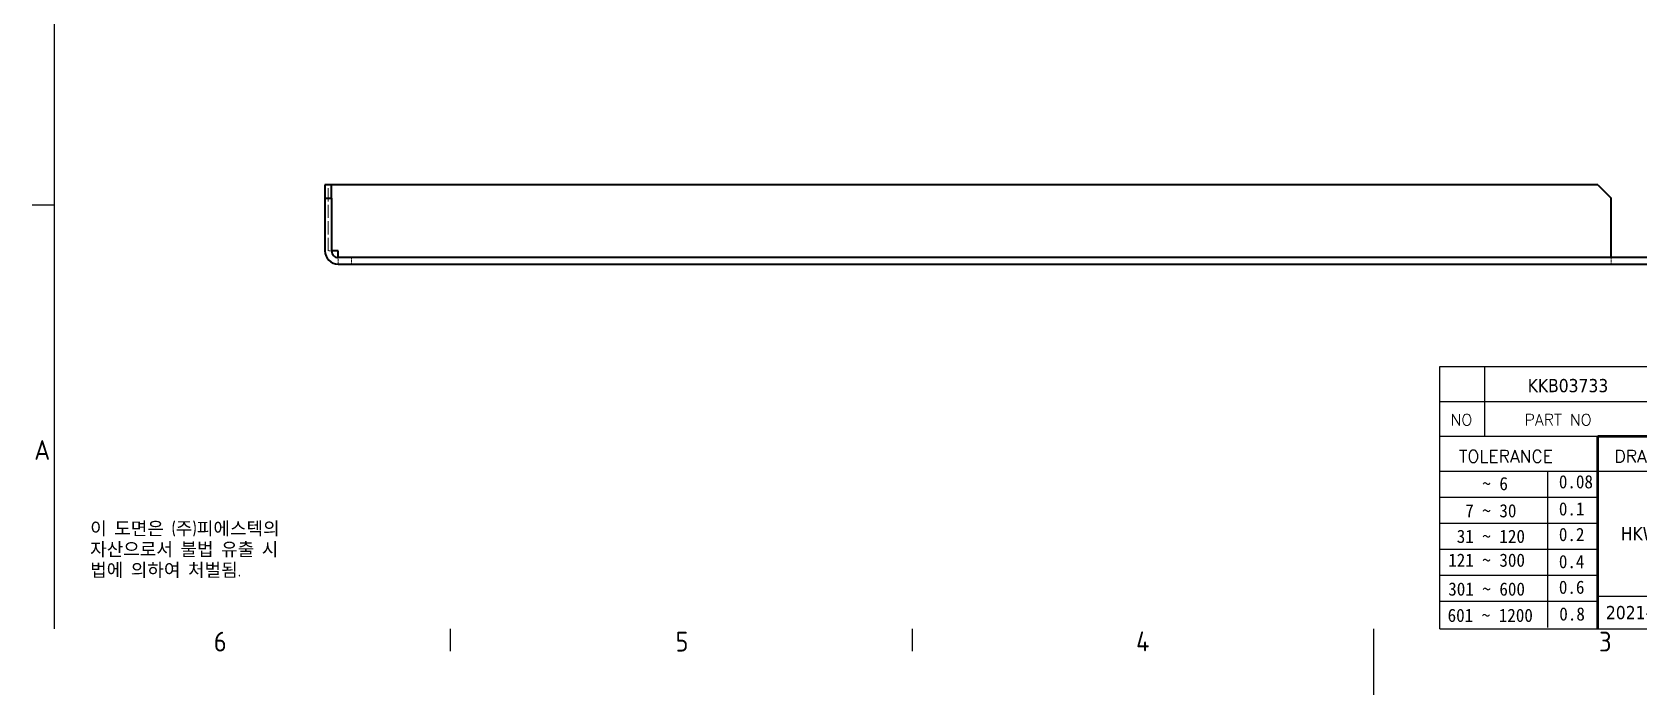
# Model space of a CAD drawing. Header units: millimetres. Extents: x 0 to 420, y 0 to 297.
# Drawn here: x 6.6 to 250.2, y 0 to 100.5 of the extents above; entities that cross this region are included whole.
import ezdxf
from ezdxf.enums import TextEntityAlignment as Align

# ---------------------------------------------------------------- set-up
doc = ezdxf.new("R2010")
doc.units = ezdxf.units.MM
doc.linetypes.add('DASHED', pattern=[0.2067, 0.1654, -0.0413])
doc.layers.get('0').update_dxf_attribs({"color": 3, "lineweight": 25})
for name, color, linetype, lineweight in [('가려진 것(ISO)', 2, 'DASHED', 18), ('가시적인 것(ISO)', 3, 'Continuous', 40), ('경계(ISO)', 7, 'Continuous', 25), ('기호(ISO)', 5, 'Continuous', 25), ('제목(ISO)', 5, 'Continuous', 50), ('해치(ISO)', 7, 'Continuous', 18)]:
    doc.layers.add(name, color=color, linetype=linetype, lineweight=lineweight)
doc.styles.add('HAN_291', font='')
doc.styles.add('HAN_370', font='', dxfattribs={"width": 2})
doc.styles.add('RC_284', font='ROMANC.shx')
doc.styles.add('RC_287', font='ROMANC.shx')
doc.styles.add('RC_292', font='ROMANC.shx')
doc.styles.add('ROMANT_294', font='romant.shx')
doc.styles.add('문자 텍스트_PSTEK_POSCO', font='isocp.shx')
doc.styles.add('텍스트 스타일198', font='tahoma.ttf')
doc.styles.add('텍스트 스타일333', font='ROMANC.shx', dxfattribs={"width": 0.800000011920929})
doc.styles.get('HAN_291').set_extended_font_data('GulimChe')
doc.styles.get('HAN_370').set_extended_font_data('GulimChe')

# ---------------------------------------------------------------- blocks, each defined once
blk = doc.blocks.new('경계 Default Border')
at = {"layer": '경계(ISO)'}
for p, q in [((10, 74.25000190734863), (6.599999666213989, 74.25000190734863)), ((70, 10), (70, 6.599999666213989)), ((140, 10), (140, 6.599999666213989))]:
    blk.add_line(p, q, dxfattribs=at)
at = {"layer": '경계(ISO)', "flags": 128}
for points in [[(10, 10), (10, 287.0000076293945)], [(210, 0), (210, 10)]]:
    blk.add_lwpolyline(points, dxfattribs=at)
at = {"layer": '경계(ISO)', "color": 2, "char_height": 3.00000011920929, "attachment_point": 7, "style": '문자 텍스트_PSTEK_POSCO'}
for s, insert in [('A', (6.914400698149937, 35.61784856929444)), ('6', (34.14453946055966, 6.57139439638704)), ('5', (104.1445394605597, 6.57139439638704)), ('4', (173.9734701308116, 6.59999988079071)), ('3', (244.1685395229535, 6.57139439638704))]:
    blk.add_mtext(s, dxfattribs=dict(at, insert=insert))
blk = doc.blocks.new('제목 블록 PSTEK')
for color, points in [(252, [(317.2195697678507, 17.0593801673321), (322.0326348870767, 21.62682475217465), (322.2781991042243, 21.94392121864296), (317.0471853425802, 16.97985676345368), (318.7512090904202, 16.1899260703855), (316.0018030350395, 12.71868385740789), (316.3356552234328, 13.00206718743325), (318.9235935156908, 16.2694494742633)]), (5, [(321.6183518841322, 17.4193704504104), (319.5281351041078, 18.24969419629727), (322.4505835294948, 22.02344462252142), (317.2195697678507, 17.0593801673321), (318.9235935156908, 16.2694494742633), (316.1741874603099, 12.79820726128571)]), (1, [(324.4839107253602, 19.60711530335299), (325.2419748254881, 19.60711530335299), (325.2419748254881, 20.25857663940324), (321.2266040451076, 20.25857663940324), (321.2266040451076, 19.60711530335299), (321.9846681452406, 19.60711530335299), (321.9846681452406, 15.3430047401139), (324.4839107253602, 15.3430047401139)]), (252, [(321.9846681452406, 19.60711530335299), (321.4042753185749, 19.60711530335299), (321.4042753185749, 19.45905590879572), (321.9846681452406, 19.45905590879572)]), (252, [(324.6615819988275, 19.45905590879572), (325.4196460989604, 19.45905590879572), (325.4196460989604, 20.11051724484596), (325.2419748254881, 20.11051724484596), (325.2419748254881, 19.60711530335299), (324.4839107253602, 19.60711530335299), (324.4839107253602, 15.3430047401139), (322.1623394187076, 15.3430047401139), (322.1623394187076, 15.19494534555726), (324.6615819988275, 15.19494534555726)]), (1, [(329.2277337269622, 20.25857663940324), (325.65654113025, 20.25857663940324), (325.65654113025, 15.3430047401139), (329.3580259941756, 15.3430047401139), (329.3580259941756, 15.9944660761648), (328.1137701654877, 15.9944660761648), (328.1137701654877, 17.56360607323003), (329.2277337269622, 17.56360607323003), (329.2277337269622, 18.25543873810179), (328.1137701654877, 18.25543873810179), (328.1137701654877, 19.60711530335299), (329.2277337269622, 19.60711530335299)]), (252, [(328.2914414389548, 19.45905590879572), (329.4054050004294, 19.45905590879572), (329.4054050004294, 20.11051724484596), (329.2277337269622, 20.11051724484596), (329.2277337269622, 19.60711530335299), (328.1137701654877, 19.60711530335299), (328.1137701654877, 18.25543873810179), (328.2914414389548, 18.25543873810179)]), (1, [(332.3312149849806, 20.25857663940324), (329.8592894925411, 20.25857663940324), (329.8592894925411, 15.3430047401139), (332.3312149849806, 15.3430047401139), (332.3312149849806, 17.4318630164523), (333.0701931098801, 15.3430047401139), (335.4855464857051, 15.3430047401139), (334.2514536401189, 19.30614745124769), (335.4379594596742, 20.25857663940324), (334.3071782107978, 20.25857663940324), (332.3312149849806, 18.99741471888304)]), (252, [(332.5088862584528, 20.1105172448466), (332.3312149849806, 20.1105172448466), (332.3312149849806, 18.99741471888368), (332.5088862584528, 19.11081371413894)]), (252, [(335.6156307331414, 20.11051724484596), (335.2535118015555, 20.11051724484596), (334.2514536401189, 19.30614745124769), (335.4855464857051, 15.3430047401139), (333.1954852176545, 15.3430047401139), (333.2478643833523, 15.19494534555726), (335.6632177591723, 15.19494534555726), (334.4291249135862, 19.15808805669106)]), (252, [(328.2914414389548, 17.41554667867274), (329.4054050004294, 17.41554667867274), (329.4054050004294, 18.10737934354514), (329.2277337269622, 18.10737934354514), (329.2277337269622, 17.56360607323003), (328.1137701654877, 17.56360607323003), (328.1137701654877, 15.9944660761648), (328.2914414389548, 15.9944660761648)]), (252, [(332.5088862584528, 16.92964231796647), (332.3312149849806, 17.43186301645164), (332.3312149849806, 15.3430047401139), (330.0369607660135, 15.3430047401139), (330.0369607660135, 15.19494534555726), (332.5088862584528, 15.19494534555726)]), (252, [(329.5356972676428, 15.8464066816075), (329.3580259941756, 15.8464066816075), (329.3580259941756, 15.3430047401139), (325.8342124037171, 15.3430047401139), (325.8342124037171, 15.19494534555726), (329.5356972676428, 15.19494534555726)])]:
    blk.add_hatch(color=color).paths.add_polyline_path(points)
h = blk.add_hatch(color=1)
edge = h.paths.add_edge_path(flags=0)
edge.add_line((314.2242174273352, 19.60711530335299), (314.2242174273352, 17.00126995915134))
edge.add_line((314.2242174273352, 17.00126995915134), (314.3485873187598, 17.00126995915134))
edge.add_arc((314.3485873187598, 17.6527312952023), 0.6514613360509371, 270, 360)
edge.add_line((315.0000486548106, 17.6527312952023), (315.0000486548106, 18.95565396730211))
edge.add_arc((314.3485873187598, 18.95565396730212), 0.6514613360508712, 0, 90)
edge.add_line((314.3485873187598, 19.60711530335299), (314.2242174273352, 19.60711530335299))
edge = h.paths.add_edge_path()
edge.add_arc((314.9847713324306, 18.28938669179658), 1.969189947606664, 269.9999999999959, 450)
edge.add_line((314.9847713324306, 20.25857663940318), (311.7664314776902, 20.25857663940324))
edge.add_line((311.7664314776902, 20.25857663940324), (311.7664314776902, 15.3430047401139))
edge.add_line((311.7664314776902, 15.3430047401139), (314.2242174273352, 15.3430047401139))
edge.add_line((314.2242174273352, 15.3430047401139), (314.2242174273352, 16.32019674418991))
edge.add_line((314.2242174273352, 16.32019674418991), (314.9847713324307, 16.32019674418991))
h = blk.add_hatch(color=252)
edge = h.paths.add_edge_path()
edge.add_arc((314.9847713324309, 18.28938669179657), 1.969189947606666, 270, 406.8278729790604)
edge.add_arc((315.1624426058984, 18.1413272972396), 1.969189947606962, -90, 53.560984836317004, ccw=False)
edge.add_line((315.1624426058984, 16.17213734963263), (314.4018887008024, 16.17213734963263))
edge.add_line((314.4018887008024, 16.17213734963263), (314.4018887008024, 15.19494534555726))
edge.add_line((314.4018887008024, 15.19494534555726), (311.9441027511573, 15.19494534555726))
edge.add_line((311.9441027511573, 15.19494534555726), (311.9441027511573, 15.3430047401139))
edge.add_line((311.9441027511573, 15.3430047401139), (314.2242174273352, 15.3430047401139))
edge.add_line((314.2242174273352, 15.3430047401139), (314.2242174273352, 16.32019674418991))
edge.add_line((314.2242174273352, 16.32019674418991), (314.9847713324309, 16.32019674418991))
h = blk.add_hatch(color=252)
edge = h.paths.add_edge_path()
edge.add_line((314.4018887008024, 19.45905590879572), (314.5262585922315, 19.45905590879572))
edge.add_arc((314.5262585922314, 18.80759457274939), 0.6514613360463194, 60.4189348879147, 90.00000000000318, ccw=False)
edge.add_arc((314.3485873187602, 18.95565396730057), 0.6514613360524251, 39.96992292766206, 90.00000000009999)
edge.add_line((314.3485873187591, 19.60711530335307), (314.2242174273352, 19.60711530335298))
edge.add_line((314.2242174273352, 19.60711530335299), (314.2242174273352, 17.00126995915134))
edge.add_line((314.2242174273352, 17.00126995915134), (314.3485873187591, 17.00126995915134))
edge.add_arc((314.3485873187568, 17.652731295233), 0.6514613360816299, 270.0000000002, 274.6930825552478)
edge.add_line((314.4018887008024, 17.0034541317032), (314.4018887008024, 19.45905590879572))
at = {"layer": '해치(ISO)'}
h = blk.add_hatch(color=140, dxfattribs=at)
edge = h.paths.add_edge_path()
edge.add_ellipse((330.3660919371412, 20.15576403068321), major_axis=(9.100907360794343, 0), ratio=0.4069904968023172, start_angle=301.3098473703837, end_angle=507.7436900681698)
edge.add_ellipse((331.5340919371412, 20.4634168429492), major_axis=(-9.82350664112931, 0), ratio=0.3942600559756514, start_angle=111.51207141178469, end_angle=334.47025347086895, ccw=False)
edge.add_line((335.1363447531188, 16.8601935978785), (335.0955236905705, 16.99119398620872))
at = {"color": 180}
for p, q in [((182.475792979055, 11.79100474011392), (182.4757929790549, 51.56524660363496)), ((182.4757929790549, 51.56524660363496), (372.4757929537551, 51.56524660363496)), ((189.2651435055721, 51.56524660363496), (189.2651435055722, 41.00524660363494)), ((215.2152739891528, 41.00524660363494), (215.2152739891528, 51.56524660363496)), ((280.8758854511282, 51.56524660363496), (280.8758854511282, 41.00524660363494)), ((310.0881549537552, 51.56524660363496), (310.0881549537553, 41.00524660363494)), ((316.9044520275131, 51.56524660363496), (316.9044520275127, 41.00524660363494)), ((338.4566026226726, 51.56524660363496), (338.4566026226727, 41.00524660363494)), ((372.4757929537551, 51.56524660363496), (372.4757929537551, 11.79100474011389)), ((182.475792979055, 46.2852466036349), (372.4757929537551, 46.28524660363492)), ((182.475792979055, 41.00524660363493), (206.451475290024, 41.00524660363493)), ((222.9401812389276, 11.79100474011392), (222.9401812389276, 41.00524660363494)), ((239.4288871878316, 11.79100474011392), (239.4288871878316, 41.00524660363494)), ((255.9175931367356, 11.79100474011392), (255.9175931367356, 41.00524660363494)), ((268.6918866058747, 41.00524660363494), (268.6918866058747, 30.44524660363498)), ((280.8758854511282, 41.00524660363494), (280.8758854511282, 25.16524660363502)), ((310.088154953755, 41.00524660363494), (310.088154953755, 11.79100474011392)), ((182.475792979055, 35.72524660363497), (206.451475290024, 35.72524660363497)), ((198.8621818849491, 12.02524660363491), (198.8621818849491, 35.72524660363497)), ((206.451475290024, 35.72524660363497), (372.4757929537551, 35.72524660363497)), ((182.475792979055, 31.77524660363492), (206.451475290024, 31.77524660363492)), ((255.917593136736, 30.44524660363498), (372.4757929537552, 30.44524660363501)), ((182.475792979055, 27.82524660363487), (206.451475290024, 27.82524660363487)), ((255.9175931367359, 25.16524660363502), (372.4757929537552, 25.165246603635)), ((268.6918866058744, 25.16524660363502), (268.6918866058744, 11.79100474011392)), ((182.475792979055, 23.87524660363505), (206.451475290024, 23.87524660363505)), ((182.475792979055, 19.92524660363478), (206.451475290024, 19.92524660363478)), ((255.9175931367359, 19.88524660363481), (310.0881549537553, 19.88524660363481)), ((182.475792979055, 15.97524660363496), (206.451475290024, 15.97524660363496)), ((206.451475290024, 16.74100474011396), (255.9175931367359, 16.74100474011396)), ((182.475792979055, 11.79100474011392), (372.4757929537551, 11.79100474011389))]:
    blk.add_line(p, q, dxfattribs=at)
at = {"color": 7, "lineweight": 50}
for p, q in [((206.4514752900237, 11.79100474011392), (206.4514752900237, 41.00524660363494)), ((206.451475290024, 41.00524660363494), (372.4757929537551, 41.00524660363496))]:
    blk.add_line(p, q, dxfattribs=at)
at = {"color": 7}
for p, q in [((322.2781991042243, 21.94392121864296), (317.0471853425802, 16.97985676345368)), ((322.4505835294948, 22.02344462252142), (317.2195697678507, 17.0593801673321)), ((319.5281351041078, 18.24969419629727), (322.4505835294948, 22.02344462252142)), ((322.0326348870767, 21.62682475217465), (322.2781991042243, 21.94392121864296)), ((311.7664314776902, 20.25900474011391), (311.7664314776902, 15.34300474011391)), ((314.9847713324309, 20.25857663940324), (311.7664314776902, 20.25857663940324)), ((314.9847713324309, 20.25857663940324), (311.7664314776902, 20.25857663940324)), ((311.7664314776902, 20.25857663940324), (311.7664314776902, 15.3430047401139)), ((314.2242174273352, 17.00126995915134), (314.2242174273352, 19.60711530335299)), ((314.2242174273352, 19.60711530335299), (314.3485873187591, 19.60711530335299)), ((314.3485873187591, 19.60711530335299), (314.2242174273352, 19.60711530335299)), ((314.2242174273352, 19.60711530335299), (314.2242174273352, 17.00126995915134)), ((314.2242174273352, 17.00126995915134), (314.2242174273352, 19.60711530335299)), ((314.2242174273352, 19.60711530335299), (314.3485873187591, 19.60711530335299)), ((317.2195697678507, 17.0593801673321), (322.0326348870767, 21.62682475217465)), ((325.2419748254881, 20.25857663940324), (321.2266040451076, 20.25857663940324)), ((321.2266040451076, 20.25857663940324), (321.2266040451076, 19.60711530335299)), ((325.2419748254881, 20.25857663940324), (321.2266040451076, 20.25857663940324)), ((321.2266040451076, 20.25857663940324), (321.2266040451076, 19.60711530335299)), ((321.2266040451076, 19.60711530335299), (321.9846681452406, 19.60711530335299)), ((321.2266040451076, 19.60711530335299), (321.9846681452406, 19.60711530335299)), ((321.4042753185749, 19.60711530335299), (321.4042753185749, 19.45905590879572)), ((321.9846681452406, 19.60711530335299), (321.4042753185749, 19.60711530335299)), ((321.9846681452406, 19.60711530335299), (321.9846681452406, 15.3430047401139)), ((321.9846681452406, 19.45905590879572), (321.9846681452406, 19.60711530335299)), ((321.9846681452406, 19.60711530335299), (321.9846681452406, 15.3430047401139)), ((324.4839107253602, 19.60711530335299), (325.2419748254881, 19.60711530335299)), ((324.4839107253602, 15.3430047401139), (324.4839107253602, 19.60711530335299)), ((325.2419748254881, 19.60711530335299), (324.4839107253602, 19.60711530335299)), ((324.4839107253602, 19.60711530335299), (324.4839107253602, 15.3430047401139)), ((324.4839107253602, 19.60711530335299), (325.2419748254881, 19.60711530335299)), ((324.4839107253602, 15.3430047401139), (324.4839107253602, 19.60711530335299)), ((325.2419748254881, 19.60711530335299), (325.2419748254881, 20.25857663940324)), ((325.2419748254881, 19.60711530335299), (325.2419748254881, 20.25857663940324)), ((325.4196460989604, 20.11051724484596), (325.2419748254881, 20.11051724484596)), ((325.2419748254881, 20.11051724484596), (325.2419748254881, 19.60711530335299)), ((325.4196460989604, 19.45905590879572), (325.4196460989604, 20.11051724484596)), ((329.2277337269622, 20.25857663940324), (325.65654113025, 20.25857663940324)), ((325.65654113025, 20.25857663940324), (325.65654113025, 15.3430047401139)), ((325.65654113025, 20.25857663940324), (325.65654113025, 15.3430047401139)), ((329.2277337269622, 20.25857663940324), (325.65654113025, 20.25857663940324)), ((328.1137701654877, 18.25543873810179), (328.1137701654877, 19.60711530335299)), ((328.1137701654877, 19.60711530335299), (329.2277337269622, 19.60711530335299)), ((329.2277337269622, 19.60711530335299), (328.1137701654877, 19.60711530335299)), ((328.1137701654877, 19.60711530335299), (328.1137701654877, 18.25543873810179)), ((328.1137701654877, 18.25543873810179), (328.1137701654877, 19.60711530335299)), ((328.1137701654877, 19.60711530335299), (329.2277337269622, 19.60711530335299)), ((329.2277337269622, 19.60711530335299), (329.2277337269622, 20.25857663940324)), ((329.2277337269622, 19.60711530335299), (329.2277337269622, 20.25857663940324)), ((329.4054050004294, 20.11051724484596), (329.2277337269622, 20.11051724484596)), ((329.2277337269622, 20.11051724484596), (329.2277337269622, 19.60711530335299)), ((329.4054050004294, 19.45905590879572), (329.4054050004294, 20.11051724484596)), ((332.3312149849806, 20.25857663940324), (329.8592894925411, 20.25857663940324)), ((329.8592894925411, 20.25857663940324), (329.8592894925411, 15.3430047401139)), ((329.8592894925411, 20.25857663940324), (329.8592894925411, 15.3430047401139)), ((332.3312149849806, 20.25857663940324), (329.8592894925411, 20.25857663940324)), ((334.3071782107978, 20.25857663940324), (332.3312149849806, 18.99741471888304)), ((332.3312149849806, 18.99741471888304), (332.3312149849806, 20.25857663940324)), ((334.3071782107978, 20.25857663940324), (332.3312149849806, 18.99741471888304)), ((332.3312149849806, 18.99741471888304), (332.3312149849806, 20.25857663940324)), ((332.5088862584528, 20.1105172448466), (332.3312149849806, 20.1105172448466)), ((332.3312149849806, 20.1105172448466), (332.3312149849806, 18.99741471888368)), ((332.5088862584528, 19.11081371413894), (332.5088862584528, 20.1105172448466)), ((334.2514536401189, 19.30614745124769), (335.4379594596742, 20.25857663940324)), ((334.2514536401189, 19.30614745124769), (335.4379594596742, 20.25857663940324)), ((335.2535118015555, 20.11051724484596), (334.2514536401189, 19.30614745124769)), ((335.4379594596742, 20.25857663940324), (334.3071782107978, 20.25857663940324)), ((335.4379594596742, 20.25857663940324), (334.3071782107978, 20.25857663940324)), ((334.4291249135862, 19.15808805669104), (335.6156307331414, 20.11051724484596)), ((335.6156307331414, 20.11051724484596), (335.2535118015555, 20.11051724484596)), ((314.4018887008024, 19.45905590879572), (314.5262585922314, 19.45905590879572)), ((314.4018887008024, 17.0034541317032), (314.4018887008024, 19.45905590879572)), ((315.0000486548106, 18.95565396730275), (315.0000486548106, 17.65273129520161)), ((315.0000486548106, 18.95565396730275), (315.0000486548106, 17.65273129520161)), ((316.1741874603099, 12.79820726128571), (321.6183518841322, 17.4193704504104)), ((318.9235935156908, 16.2694494742633), (317.2195697678507, 17.0593801673321)), ((317.2195697678507, 17.0593801673321), (318.9235935156908, 16.2694494742633)), ((321.6183518841322, 17.4193704504104), (319.5281351041078, 18.24969419629727)), ((321.4042753185749, 19.45905590879572), (321.9846681452406, 19.45905590879572)), ((324.6615819988275, 19.45905590879572), (325.4196460989604, 19.45905590879572)), ((324.6615819988275, 15.19494534555726), (324.6615819988275, 19.45905590879572)), ((329.2277337269622, 18.25543873810179), (328.1137701654877, 18.25543873810179)), ((328.1137701654877, 18.25543873810179), (328.2914414389548, 18.25543873810179)), ((329.2277337269622, 18.25543873810179), (328.1137701654877, 18.25543873810179)), ((328.1137701654877, 17.56360607323003), (329.2277337269622, 17.56360607323003)), ((328.1137701654877, 15.9944660761648), (328.1137701654877, 17.56360607323003)), ((329.2277337269622, 17.56360607323003), (328.1137701654877, 17.56360607323003)), ((328.1137701654877, 17.56360607323003), (328.1137701654877, 15.9944660761648)), ((328.1137701654877, 17.56360607323003), (329.2277337269622, 17.56360607323003)), ((328.1137701654877, 15.9944660761648), (328.1137701654877, 17.56360607323003)), ((328.2914414389548, 18.25543873810179), (328.2914414389548, 19.45905590879572)), ((328.2914414389548, 19.45905590879572), (329.4054050004294, 19.45905590879572)), ((328.2914414389548, 15.9944660761648), (328.2914414389548, 17.41554667867274)), ((328.2914414389548, 17.41554667867274), (329.4054050004294, 17.41554667867274)), ((329.2277337269622, 17.56360607323003), (329.2277337269622, 18.25543873810179)), ((329.2277337269622, 17.56360607323003), (329.2277337269622, 18.25543873810179)), ((329.4054050004294, 18.10737934354514), (329.2277337269622, 18.10737934354514)), ((329.2277337269622, 18.10737934354514), (329.2277337269622, 17.56360607323003)), ((329.4054050004294, 17.41554667867274), (329.4054050004294, 18.10737934354514)), ((332.3312149849806, 18.99741471888368), (332.5088862584528, 19.11081371413894)), ((332.3312149849806, 17.4318630164523), (333.0701931098801, 15.3430047401139)), ((332.3312149849806, 15.3430047401139), (332.3312149849806, 17.4318630164523)), ((332.5088862584528, 16.92964231796647), (332.3312149849806, 17.43186301645164)), ((332.3312149849806, 17.43186301645164), (332.3312149849806, 15.3430047401139)), ((332.3312149849806, 17.4318630164523), (333.0701931098801, 15.3430047401139)), ((332.3312149849806, 15.3430047401139), (332.3312149849806, 17.4318630164523)), ((335.4855464857051, 15.3430047401139), (334.2514536401189, 19.30614745124769)), ((334.2514536401189, 19.30614745124769), (335.4855464857051, 15.3430047401139)), ((335.4855464857051, 15.3430047401139), (334.2514536401189, 19.30614745124769)), ((335.6632177591723, 15.19494534555726), (334.4291249135862, 19.15808805669104)), ((345.0447381189468, 17.50375595811051), (344.9867755289346, 17.689895936919)), ((311.7664314776902, 15.3430047401139), (314.2242174273352, 15.3430047401139)), ((311.7664314776902, 15.3430047401139), (314.2242174273352, 15.3430047401139)), ((314.2242174273352, 15.3430047401139), (311.9441027511573, 15.3430047401139)), ((311.9441027511573, 15.3430047401139), (311.9441027511573, 15.19494534555726)), ((311.9441027511573, 15.19494534555726), (314.4018887008024, 15.19494534555726)), ((314.3485873187591, 17.00126995915134), (314.2242174273352, 17.00126995915134)), ((314.2242174273352, 17.00126995915134), (314.3485873187591, 17.00126995915134)), ((314.3485873187591, 17.00126995915134), (314.2242174273352, 17.00126995915134)), ((314.2242174273352, 16.32019674418991), (314.9847713324309, 16.32019674418991)), ((314.2242174273352, 15.3430047401139), (314.2242174273352, 16.32019674418991)), ((314.9847713324309, 16.32019674418991), (314.2242174273352, 16.32019674418991)), ((314.2242174273352, 16.32019674418991), (314.2242174273352, 15.3430047401139)), ((314.2242174273352, 16.32019674418991), (314.9847713324309, 16.32019674418991)), ((314.2242174273352, 15.3430047401139), (314.2242174273352, 16.32019674418991)), ((314.4018887008024, 16.17213734963263), (315.162442605898, 16.17213734963263)), ((314.4018887008024, 15.19494534555726), (314.4018887008024, 16.17213734963263)), ((318.7512090904202, 16.1899260703855), (316.0018030350395, 12.71868385740789)), ((318.9235935156908, 16.2694494742633), (316.1741874603099, 12.79820726128571)), ((316.3356552234328, 13.00206718743325), (318.9235935156908, 16.2694494742633)), ((317.0471853425802, 16.97985676345368), (318.7512090904202, 16.1899260703855)), ((321.9846681452406, 15.3430047401139), (324.4839107253602, 15.3430047401139)), ((321.9846681452406, 15.3430047401139), (324.4839107253602, 15.3430047401139)), ((324.4839107253602, 15.3430047401139), (322.1623394187076, 15.3430047401139)), ((322.1623394187076, 15.3430047401139), (322.1623394187076, 15.19494534555726)), ((322.1623394187076, 15.19494534555726), (324.6615819988275, 15.19494534555726)), ((325.65654113025, 15.3430047401139), (329.3580259941756, 15.3430047401139)), ((325.65654113025, 15.3430047401139), (329.3580259941756, 15.3430047401139)), ((329.3580259941756, 15.3430047401139), (325.8342124037171, 15.3430047401139)), ((325.8342124037171, 15.3430047401139), (325.8342124037171, 15.19494534555726)), ((325.8342124037171, 15.19494534555726), (329.5356972676428, 15.19494534555726)), ((329.3580259941756, 15.9944660761648), (328.1137701654877, 15.9944660761648)), ((328.1137701654877, 15.9944660761648), (328.2914414389548, 15.9944660761648)), ((329.3580259941756, 15.9944660761648), (328.1137701654877, 15.9944660761648)), ((329.3580259941756, 15.3430047401139), (329.3580259941756, 15.9944660761648)), ((329.3580259941756, 15.3430047401139), (329.3580259941756, 15.9944660761648)), ((329.5356972676428, 15.8464066816075), (329.3580259941756, 15.8464066816075)), ((329.3580259941756, 15.8464066816075), (329.3580259941756, 15.3430047401139)), ((329.5356972676428, 15.19494534555726), (329.5356972676428, 15.8464066816075)), ((329.8592894925411, 15.3430047401139), (332.3312149849806, 15.3430047401139)), ((329.8592894925411, 15.3430047401139), (332.3312149849806, 15.3430047401139)), ((332.3312149849806, 15.3430047401139), (330.0369607660135, 15.3430047401139)), ((330.0369607660135, 15.3430047401139), (330.0369607660135, 15.19494534555726)), ((330.0369607660135, 15.19494534555726), (332.5088862584528, 15.19494534555726)), ((332.5088862584528, 15.19494534555726), (332.5088862584528, 16.92964231796647)), ((333.0701931098801, 15.3430047401139), (335.4855464857051, 15.3430047401139)), ((333.0701931098801, 15.3430047401139), (335.4855464857051, 15.3430047401139)), ((335.4855464857051, 15.3430047401139), (333.1954852176545, 15.3430047401139)), ((333.1954852176545, 15.3430047401139), (333.2478643833523, 15.19494534555726)), ((333.2478643833523, 15.19494534555726), (335.6632177591723, 15.19494534555726)), ((316.0018030350395, 12.71868385740789), (316.3356552234328, 13.00206718743325))]:
    blk.add_line(p, q, dxfattribs=at)
at = {"color": 5}
for p, q in [((322.4505835294948, 22.02344462252142), (317.2195697678507, 17.0593801673321)), ((319.5281351041078, 18.24969419629727), (322.4505835294948, 22.02344462252142)), ((316.1741874603099, 12.79820726128571), (321.6183518841322, 17.4193704504104)), ((317.2195697678507, 17.0593801673321), (318.9235935156908, 16.2694494742633)), ((321.6183518841322, 17.4193704504104), (319.5281351041078, 18.24969419629727)), ((318.9235935156908, 16.2694494742633), (316.1741874603099, 12.79820726128571))]:
    blk.add_line(p, q, dxfattribs=at)
at = {"color": 1}
for p, q in [((314.9847713324309, 20.25857663940324), (311.7664314776902, 20.25857663940324)), ((311.7664314776902, 20.25857663940324), (311.7664314776902, 15.3430047401139)), ((314.2242174273352, 17.00126995915134), (314.2242174273352, 19.60711530335299)), ((314.2242174273352, 19.60711530335299), (314.3485873187591, 19.60711530335299)), ((325.2419748254881, 20.25857663940324), (321.2266040451076, 20.25857663940324)), ((321.2266040451076, 20.25857663940324), (321.2266040451076, 19.60711530335299)), ((321.2266040451076, 19.60711530335299), (321.9846681452406, 19.60711530335299)), ((321.9846681452406, 19.60711530335299), (321.9846681452406, 15.3430047401139)), ((324.4839107253602, 19.60711530335299), (325.2419748254881, 19.60711530335299)), ((324.4839107253602, 15.3430047401139), (324.4839107253602, 19.60711530335299)), ((325.2419748254881, 19.60711530335299), (325.2419748254881, 20.25857663940324)), ((329.2277337269622, 20.25857663940324), (325.65654113025, 20.25857663940324)), ((325.65654113025, 20.25857663940324), (325.65654113025, 15.3430047401139)), ((328.1137701654877, 18.25543873810179), (328.1137701654877, 19.60711530335299)), ((328.1137701654877, 19.60711530335299), (329.2277337269622, 19.60711530335299)), ((329.2277337269622, 19.60711530335299), (329.2277337269622, 20.25857663940324)), ((332.3312149849806, 20.25857663940324), (329.8592894925411, 20.25857663940324)), ((329.8592894925411, 20.25857663940324), (329.8592894925411, 15.3430047401139)), ((334.3071782107978, 20.25857663940324), (332.3312149849806, 18.99741471888304)), ((332.3312149849806, 18.99741471888304), (332.3312149849806, 20.25857663940324)), ((334.2514536401189, 19.30614745124769), (335.4379594596742, 20.25857663940324)), ((335.4379594596742, 20.25857663940324), (334.3071782107978, 20.25857663940324)), ((315.0000486548106, 18.95565396730275), (315.0000486548106, 17.65273129520161)), ((329.2277337269622, 18.25543873810179), (328.1137701654877, 18.25543873810179)), ((328.1137701654877, 17.56360607323003), (329.2277337269622, 17.56360607323003)), ((328.1137701654877, 15.9944660761648), (328.1137701654877, 17.56360607323003)), ((329.2277337269622, 17.56360607323003), (329.2277337269622, 18.25543873810179)), ((332.3312149849806, 17.4318630164523), (333.0701931098801, 15.3430047401139)), ((332.3312149849806, 15.3430047401139), (332.3312149849806, 17.4318630164523)), ((335.4855464857051, 15.3430047401139), (334.2514536401189, 19.30614745124769)), ((311.7664314776902, 15.3430047401139), (314.2242174273352, 15.3430047401139)), ((314.3485873187591, 17.00126995915134), (314.2242174273352, 17.00126995915134)), ((314.2242174273352, 16.32019674418991), (314.9847713324309, 16.32019674418991)), ((314.2242174273352, 15.3430047401139), (314.2242174273352, 16.32019674418991)), ((321.9846681452406, 15.3430047401139), (324.4839107253602, 15.3430047401139)), ((325.65654113025, 15.3430047401139), (329.3580259941756, 15.3430047401139)), ((329.3580259941756, 15.9944660761648), (328.1137701654877, 15.9944660761648)), ((329.3580259941756, 15.3430047401139), (329.3580259941756, 15.9944660761648)), ((329.8592894925411, 15.3430047401139), (332.3312149849806, 15.3430047401139)), ((333.0701931098801, 15.3430047401139), (335.4855464857051, 15.3430047401139))]:
    blk.add_line(p, q, dxfattribs=at)
at = {"color": 7}
for centre, radius, start, end in [((314.3485873187598, 18.95565396730211), 0.6514613360508712, 0, 90), ((314.3485873187602, 18.95565396730057), 0.6514613360524251, 39.96992292766117, 90), ((314.3485873187598, 18.95565396730212), 0.6514613360508712, 0, 90), ((314.9847713324309, 18.28938669179658), 1.969189947606665, 270, 90), ((314.9847713324309, 18.28938669179658), 1.969189947606665, 270, 90), ((314.9847713324307, 18.2893866917965), 1.969189947606594, 270, 46.82787297909833), ((315.1624426058984, 18.1413272972396), 1.969189947606961, 270, 53.56098483636067), ((314.3485873187597, 17.65273129520228), 0.6514613360509381, 270, 0), ((314.3485873187598, 17.6527312952023), 0.6514613360509381, 270, 0), ((314.5262585922314, 18.80759457274939), 0.6514613360463193, 60.41893488791137, 90), ((314.3485873187568, 17.652731295233), 0.6514613360816299, 270, 274.6930825552478)]:
    blk.add_arc(centre, radius, start, end, dxfattribs=at)
at = {"color": 1}
for centre, radius, start, end in [((314.3485873187598, 18.95565396730211), 0.6514613360508712, 0, 90), ((314.9847713324309, 18.28938669179657), 1.969189947606665, 270, 90), ((314.3485873187598, 17.6527312952023), 0.6514613360509381, 270, 0)]:
    blk.add_arc(centre, radius, start, end, dxfattribs=at)
at = {"layer": '제목(ISO)', "lineweight": 18}
blk.add_line((182.475792979055, 35.72500474011393), (182.475792979055, 11.79100474011392), dxfattribs=at)
at = {"layer": '제목(ISO)'}
for p, q in [((322.2781991042243, 21.94392121864296), (317.0471853425802, 16.97985676345368)), ((322.4505835294948, 22.02344462252142), (317.2195697678507, 17.0593801673321)), ((319.5281351041078, 18.24969419629727), (322.4505835294948, 22.02344462252142)), ((322.0326348870767, 21.62682475217465), (322.2781991042243, 21.94392121864296)), ((314.9847713324306, 20.25857663940324), (311.7664314776902, 20.25857663940324)), ((311.7664314776902, 20.25857663940324), (311.7664314776902, 15.3430047401139)), ((314.2242174273352, 17.00126995915134), (314.2242174273352, 19.60711530335299)), ((314.2242174273352, 19.60711530335299), (314.3485873187598, 19.60711530335299)), ((314.3485873187591, 19.60711530335299), (314.2242174273352, 19.60711530335299)), ((314.2242174273352, 19.60711530335299), (314.2242174273352, 17.00126995915134)), ((317.2195697678507, 17.0593801673321), (322.0326348870767, 21.62682475217465)), ((325.2419748254881, 20.25857663940324), (321.2266040451076, 20.25857663940324)), ((321.2266040451076, 20.25857663940324), (321.2266040451076, 19.60711530335299)), ((321.2266040451076, 19.60711530335299), (321.9846681452406, 19.60711530335299)), ((321.9846681452406, 19.60711530335299), (321.4042753185749, 19.60711530335299)), ((321.4042753185749, 19.60711530335299), (321.4042753185749, 19.45905590879572)), ((321.9846681452406, 19.60711530335299), (321.9846681452406, 15.3430047401139)), ((321.9846681452406, 19.45905590879572), (321.9846681452406, 19.60711530335299)), ((324.4839107253602, 19.60711530335299), (325.2419748254881, 19.60711530335299)), ((324.4839107253602, 15.3430047401139), (324.4839107253602, 19.60711530335299)), ((325.2419748254881, 19.60711530335299), (324.4839107253602, 19.60711530335299)), ((324.4839107253602, 19.60711530335299), (324.4839107253602, 15.3430047401139)), ((325.2419748254881, 19.60711530335299), (325.2419748254881, 20.25857663940324)), ((325.4196460989604, 20.11051724484596), (325.2419748254881, 20.11051724484596)), ((325.2419748254881, 20.11051724484596), (325.2419748254881, 19.60711530335299)), ((325.4196460989604, 19.45905590879572), (325.4196460989604, 20.11051724484596)), ((329.2277337269622, 20.25857663940324), (325.65654113025, 20.25857663940324)), ((325.65654113025, 20.25857663940324), (325.65654113025, 15.3430047401139)), ((328.1137701654877, 18.25543873810179), (328.1137701654877, 19.60711530335299)), ((328.1137701654877, 19.60711530335299), (329.2277337269622, 19.60711530335299)), ((329.2277337269622, 19.60711530335299), (328.1137701654877, 19.60711530335299)), ((328.1137701654877, 19.60711530335299), (328.1137701654877, 18.25543873810179)), ((329.2277337269622, 19.60711530335299), (329.2277337269622, 20.25857663940324)), ((329.4054050004294, 20.11051724484596), (329.2277337269622, 20.11051724484596)), ((329.2277337269622, 20.11051724484596), (329.2277337269622, 19.60711530335299)), ((329.4054050004294, 19.45905590879572), (329.4054050004294, 20.11051724484596)), ((332.3312149849806, 20.25857663940324), (329.8592894925411, 20.25857663940324)), ((329.8592894925411, 20.25857663940324), (329.8592894925411, 15.3430047401139)), ((334.3071782107978, 20.25857663940324), (332.3312149849806, 18.99741471888304)), ((332.3312149849806, 18.99741471888304), (332.3312149849806, 20.25857663940324)), ((332.5088862584528, 20.1105172448466), (332.3312149849806, 20.1105172448466)), ((332.3312149849806, 20.1105172448466), (332.3312149849806, 18.99741471888368)), ((332.5088862584528, 19.11081371413894), (332.5088862584528, 20.1105172448466)), ((334.2514536401189, 19.30614745124769), (335.4379594596742, 20.25857663940324)), ((335.2535118015555, 20.11051724484596), (334.2514536401189, 19.30614745124769)), ((335.4379594596742, 20.25857663940324), (334.3071782107978, 20.25857663940324)), ((334.4291249135862, 19.15808805669106), (335.6156307331414, 20.11051724484596)), ((335.6156307331414, 20.11051724484596), (335.2535118015555, 20.11051724484596)), ((314.4018887008024, 19.45905590879572), (314.5262585922314, 19.45905590879572)), ((314.4018887008024, 17.0034541317032), (314.4018887008024, 19.45905590879572)), ((315.0000486548106, 18.95565396730211), (315.0000486548106, 17.6527312952023)), ((316.1741874603099, 12.79820726128571), (321.6183518841322, 17.4193704504104)), ((317.2195697678507, 17.0593801673321), (318.9235935156908, 16.2694494742633)), ((318.9235935156908, 16.2694494742633), (317.2195697678507, 17.0593801673321)), ((321.6183518841322, 17.4193704504104), (319.5281351041078, 18.24969419629727)), ((321.4042753185749, 19.45905590879572), (321.9846681452406, 19.45905590879572)), ((324.6615819988275, 19.45905590879572), (325.4196460989604, 19.45905590879572)), ((324.6615819988275, 15.19494534555726), (324.6615819988275, 19.45905590879572)), ((329.2277337269622, 18.25543873810179), (328.1137701654877, 18.25543873810179)), ((328.1137701654877, 18.25543873810179), (328.2914414389548, 18.25543873810179)), ((328.1137701654877, 15.9944660761648), (328.1137701654877, 17.56360607323003)), ((328.1137701654877, 17.56360607323003), (329.2277337269622, 17.56360607323003)), ((329.2277337269622, 17.56360607323003), (328.1137701654877, 17.56360607323003)), ((328.1137701654877, 17.56360607323003), (328.1137701654877, 15.9944660761648)), ((328.2914414389548, 19.45905590879572), (329.4054050004294, 19.45905590879572)), ((328.2914414389548, 18.25543873810179), (328.2914414389548, 19.45905590879572)), ((328.2914414389548, 17.41554667867274), (329.4054050004294, 17.41554667867274)), ((328.2914414389548, 15.9944660761648), (328.2914414389548, 17.41554667867274)), ((329.2277337269622, 17.56360607323003), (329.2277337269622, 18.25543873810179)), ((329.4054050004294, 18.10737934354514), (329.2277337269622, 18.10737934354514)), ((329.2277337269622, 18.10737934354514), (329.2277337269622, 17.56360607323003)), ((329.4054050004294, 17.41554667867274), (329.4054050004294, 18.10737934354514)), ((332.3312149849806, 18.99741471888368), (332.5088862584528, 19.11081371413894)), ((332.3312149849806, 15.3430047401139), (332.3312149849806, 17.4318630164523)), ((332.3312149849806, 17.4318630164523), (333.0701931098801, 15.3430047401139)), ((332.5088862584528, 16.92964231796647), (332.3312149849806, 17.43186301645164)), ((332.3312149849806, 17.43186301645164), (332.3312149849806, 15.3430047401139)), ((335.4855464857051, 15.3430047401139), (334.2514536401189, 19.30614745124769)), ((334.2514536401189, 19.30614745124769), (335.4855464857051, 15.3430047401139)), ((335.6632177591723, 15.19494534555726), (334.4291249135862, 19.15808805669106)), ((311.7664314776902, 15.3430047401139), (314.2242174273352, 15.3430047401139)), ((314.2242174273352, 15.3430047401139), (311.9441027511573, 15.3430047401139)), ((311.9441027511573, 15.3430047401139), (311.9441027511573, 15.19494534555726)), ((311.9441027511573, 15.19494534555726), (314.4018887008024, 15.19494534555726)), ((314.3485873187598, 17.00126995915134), (314.2242174273352, 17.00126995915134)), ((314.2242174273352, 17.00126995915134), (314.3485873187591, 17.00126995915134)), ((314.2242174273352, 15.3430047401139), (314.2242174273352, 16.32019674418991)), ((314.2242174273352, 16.32019674418991), (314.9847713324307, 16.32019674418991)), ((314.9847713324309, 16.32019674418991), (314.2242174273352, 16.32019674418991)), ((314.2242174273352, 16.32019674418991), (314.2242174273352, 15.3430047401139)), ((314.4018887008024, 15.19494534555726), (314.4018887008024, 16.17213734963263)), ((314.4018887008024, 16.17213734963263), (315.1624426058984, 16.17213734963263)), ((318.7512090904202, 16.1899260703855), (316.0018030350395, 12.71868385740789)), ((318.9235935156908, 16.2694494742633), (316.1741874603099, 12.79820726128571)), ((316.3356552234328, 13.00206718743325), (318.9235935156908, 16.2694494742633)), ((317.0471853425802, 16.97985676345368), (318.7512090904202, 16.1899260703855)), ((321.9846681452406, 15.3430047401139), (324.4839107253602, 15.3430047401139)), ((324.4839107253602, 15.3430047401139), (322.1623394187076, 15.3430047401139)), ((322.1623394187076, 15.3430047401139), (322.1623394187076, 15.19494534555726)), ((322.1623394187076, 15.19494534555726), (324.6615819988275, 15.19494534555726)), ((325.65654113025, 15.3430047401139), (329.3580259941756, 15.3430047401139)), ((329.3580259941756, 15.3430047401139), (325.8342124037171, 15.3430047401139)), ((325.8342124037171, 15.3430047401139), (325.8342124037171, 15.19494534555726)), ((325.8342124037171, 15.19494534555726), (329.5356972676428, 15.19494534555726)), ((329.3580259941756, 15.9944660761648), (328.1137701654877, 15.9944660761648)), ((328.1137701654877, 15.9944660761648), (328.2914414389548, 15.9944660761648)), ((329.3580259941756, 15.3430047401139), (329.3580259941756, 15.9944660761648)), ((329.5356972676428, 15.8464066816075), (329.3580259941756, 15.8464066816075)), ((329.3580259941756, 15.8464066816075), (329.3580259941756, 15.3430047401139)), ((329.5356972676428, 15.19494534555726), (329.5356972676428, 15.8464066816075)), ((329.8592894925411, 15.3430047401139), (332.3312149849806, 15.3430047401139)), ((332.3312149849806, 15.3430047401139), (330.0369607660135, 15.3430047401139)), ((330.0369607660135, 15.3430047401139), (330.0369607660135, 15.19494534555726)), ((330.0369607660135, 15.19494534555726), (332.5088862584528, 15.19494534555726)), ((332.5088862584528, 15.19494534555726), (332.5088862584528, 16.92964231796647)), ((333.0701931098801, 15.3430047401139), (335.4855464857051, 15.3430047401139)), ((335.4855464857051, 15.3430047401139), (333.1954852176545, 15.3430047401139)), ((333.1954852176545, 15.3430047401139), (333.2478643833523, 15.19494534555726)), ((333.2478643833523, 15.19494534555726), (335.6632177591723, 15.19494534555726)), ((316.0018030350395, 12.71868385740789), (316.3356552234328, 13.00206718743325))]:
    blk.add_line(p, q, dxfattribs=at)
at = {"layer": '제목(ISO)', "color": 4}
blk.add_line((335.1363447531188, 16.8601935978785), (335.0955236905705, 16.99119398620872), dxfattribs=at)
at = {"layer": '제목(ISO)'}
for centre, radius, start, end in [((314.3485873187598, 18.95565396730212), 0.6514613360508712, 0, 90), ((314.3485873187602, 18.95565396730057), 0.6514613360524251, 39.96992292766117, 90), ((314.9847713324306, 18.28938669179658), 1.969189947606664, 46.82787297909431, 90), ((314.9847713324307, 18.2893866917965), 1.969189947606594, 270, 46.82787297909833), ((314.9847713324309, 18.28938669179657), 1.969189947606666, 270, 46.8278729790603), ((315.1624426058984, 18.1413272972396), 1.969189947606962, 270, 53.56098483631701), ((314.3485873187598, 17.6527312952023), 0.6514613360509371, 270, 0), ((314.5262585922314, 18.80759457274939), 0.6514613360463193, 60.41893488791137, 90), ((314.3485873187568, 17.652731295233), 0.6514613360816299, 270, 274.6930825552478)]:
    blk.add_arc(centre, radius, start, end, dxfattribs=at)
at = {"layer": '제목(ISO)', "color": 4}
for centre, major_axis, ratio, start_param, end_param in [((331.5340919371412, 20.4634168429492), (9.82350664112931, 0), 0.3942600559756514, 5.087845455444478, 8.97919982663645), ((330.3660919371412, 20.15576403068321), (9.100907360794343, 0), 0.4069904968023172, 5.258848905294775, 8.861799147915196)]:
    blk.add_ellipse(centre, major_axis=major_axis, ratio=ratio, start_param=start_param, end_param=end_param, dxfattribs=at)
at = {"color": 2}
for s, height, style, p in [('NO', 1.742399930953979, 'RC_284', (184.135398793432, 42.62317362549192)), ('PART NO', 1.742399930953979, 'RC_284', (195.3359407378685, 42.62317362549192)), ('DESCRIPTION', 1.742399930953979, 'RC_284', (240.4025565652523, 42.62317362549192)), ("Q'TY", 1.742399930953979, 'RC_284', (310.1440786515383, 42.62317362549192)), ('COLOR/FINISH', 1.742399930953979, 'RC_284', (317.7725341324144, 42.62317362549192)), ('REMARK', 1.742399930953979, 'RC_284', (348.346649953877, 42.62317362549192)), ('UNIT', 1.742399930953979, 'RC_284', (259.1652673287452, 37.34317362549218)), ('SCALE', 1.742399930953979, 'RC_284', (270.2934779252897, 37.34317362549218)), ('MODEL NAME', 2.178000062704086, 'RC_292', (284.096330289083, 37.25462520371384)), (' TOLERANCE', 1.899999976158142, 'RC_287', (184.0872874387979, 37.00893196870329)), ('DRAWN', 1.899999976158142, 'RC_287', (208.9766620976279, 37.00893196870329)), ('CHECKED', 1.899999976158142, 'RC_287', (223.6856844514997, 37.00893196870329)), ('APPROVED', 1.899999976158142, 'RC_287', (239.7795453577791, 37.00893196870329)), ('    ~ 6', 2.000000029802322, 'HAN_291', (183.7721304966814, 32.8176515608431)), ('0.08', 2.000000029802322, 'HAN_291', (200.5467345600617, 33.09873600004101)), ('PART NAME', 2.178000062704086, 'RC_292', (285.1416959765849, 32.03045329421792)), ('mm', 1.742399930953979, 'RC_284', (259.6505418159997, 32.3543089683787)), ('  7 ~ 30', 2.000000029802322, 'HAN_291', (183.7721304966814, 28.70538114822415)), ('0.1', 2.000000029802322, 'HAN_291', (200.5467345600617, 28.98646558742206)), (' 31 ~ 120', 2.000000029802322, 'HAN_291', (183.7721304966814, 24.82628181916237)), ('0.2', 2.000000029802322, 'HAN_291', (200.5467345600617, 25.10736625836028)), (' DWG NO.', 2.178000062704086, 'RC_292', (284.8124284083233, 26.75045329421772)), ('121 ~ 300', 2.000000029802322, 'HAN_291', (183.7721304966814, 21.21401206133254)), ('0.4', 2.000000029802322, 'HAN_291', (200.5467345600617, 20.99509650053045)), ('SIZE', 1.742399930953979, 'RC_284', (259.1652673287452, 21.69497768947366)), ('REFERENCE', 2.178000062704086, 'RC_292', (278.2741065029841, 21.43214925458022)), ('301 ~ 600', 2.000000029802322, 'HAN_291', (183.7721304966814, 16.83491273227077)), ('0.6', 2.000000029802322, 'HAN_291', (200.5467345600617, 17.11599717146868)), ('601 ~ 1200', 2.000000029802322, 'HAN_291', (183.6802025156883, 12.84759660881125)), ('0.8', 2.000000029802322, 'HAN_291', (200.6097246063884, 13.05732192299702))]:
    blk.add_text(s, height=height, dxfattribs=dict(at, style=style)).set_placement(p)
at = {"color": 2, "style": 'RC_284'}
blk.add_text('MATERIAL', height=1.742399930953979, dxfattribs=at).set_placement((295.4820202024417, 43.64524660363492), align=Align.MIDDLE_CENTER)
at = {"color": 7, "style": '텍스트 스타일333', "width": 0.7999999523162842}
blk.add_text('N/S', height=2.000000029802322, dxfattribs=at).set_placement((274.7838860285014, 33.08524660363496), align=Align.MIDDLE_CENTER)
at = {"color": 2, "style": '텍스트 스타일333', "width": 0.7999999523162842}
blk.add_text('3rd ANGLE PROJ.', height=2.000000029802322, dxfattribs=at).set_placement((256.8430306642954, 26.76148381654429))
at = {"color": 7, "style": 'ROMANT_294'}
for s, p in [('POWER', (342.82727231297, 20.97115304607566)), ('SYSTEM', (342.82727231297, 17.3284636719184)), ('TECHNOLOGY', (342.82727231297, 13.57194088644453))]:
    blk.add_text(s, height=2.700000107288361, dxfattribs=at).set_placement(p)
at = {"color": 7, "insert": (320.8519732224835, 14.21236326823155), "char_height": 1.400000005960464, "attachment_point": 1, "line_spacing_factor": 0.3319999873638153, "style": 'HAN_370'}
blk.add_mtext('\\fHY견고딕|b0|i0;\\H1.4000;피에스텍', dxfattribs=at)
at = {"layer": '제목(ISO)', "color": 7, "style": '텍스트 스타일198'}
for tag, p in [('부품_번호_001', (195.8125351691155, 47.68004260673702)), ('설명_001', (231.4506961508608, 47.92245856837096)), ('재질_001', (290.6002202955571, 47.92524659519488)), ("3._Q'TY_001", (312.7051684940307, 47.92188863680521)), ('질량\\P3;_001', (350.3046145979153, 48.1643332325385)), ('1._MODEL_NAME_001', (335.9018708584727, 37.38655155535108)), ('제목_001', (338.1474522096431, 32.12134217035067)), ('설계자_001', (209.9396160013646, 25.23446884679021)), ('점검자_001', (226.4283219502686, 25.23446884679021)), ('부품_번호_001', (334.4717754223474, 26.8052465951949)), ('시트_크기_001', (260.807090429518, 14.83812566343425)), ('프로젝트_001', (271.6304945365308, 16.57270180080504)), ('작성_날짜_001', (207.6770236384131, 13.26600473167383)), ('프로젝트_002', (286.6403537393983, 13.14882256215354))]:
    blk.add_attdef(tag, p, '', height=2.000000029802322, dxfattribs=at)
for tag, p in [('4._COLOR', (327.6805273250926, 48.92524660363493)), ('엔지니어링_승인자', (247.673240162284, 26.23312567187446)), ('점검_날짜', (231.1845342133799, 14.26600474011394)), ('엔지니어링_승인_날짜', (247.6732401622839, 14.26600474011394))]:
    blk.add_attdef(tag, text='', height=2.000000029802322, dxfattribs=at).set_placement(p, align=Align.MIDDLE_CENTER)

msp = doc.modelspace()

# ---------------------------------------------------------------- linework, layer by layer
at = {"layer": '가려진 것(ISO)', "ltscale": 12.09482383728027}
msp.add_line((51.49872318331632, 67.29988138594824), (51.49872318331632, 77.29988138594824), dxfattribs=at)
at = {"layer": '가려진 것(ISO)', "ltscale": 0.9522482752799988}
msp.add_line((51.99872318331632, 67.29988138594824), (51.49872318331632, 67.29988138594824), dxfattribs=at)
at = {"layer": '가려진 것(ISO)', "ltscale": 1.904596567153931}
for p, q in [((52.99872318331632, 65.29988138594794), (52.99872318331632, 66.29988138594794)), ((54.99872318331634, 66.29988138592287), (54.99872318331634, 65.29988138592287)), ((245.9987231833163, 66.29988138594764), (245.9987231833163, 65.29988138594763))]:
    msp.add_line(p, q, dxfattribs=at)
at = {"layer": '가시적인 것(ISO)'}
for p, q in [((51.99872318331625, 77.29988138590939), (50.99872318331626, 77.29988138590939)), ((50.99872318331626, 77.29988138590939), (50.99872318331627, 75.29988138590879)), ((51.99872318331627, 75.29988138590879), (51.99872318331625, 77.29988138590939)), ((243.9987231833163, 77.29988138594824), (51.99872318331625, 77.29988138594824)), ((243.9987231833163, 77.29988138594824), (245.9987231833163, 75.29988138594824)), ((50.99872318331627, 75.29988138590879), (51.99872318331627, 75.29988138590879)), ((50.99872318331627, 75.29988138590879), (50.99872318331633, 67.29988138590878)), ((51.99872318331627, 75.29988138590879), (51.99872318331632, 67.29988138590878)), ((245.9987231833163, 67.29988138594825), (245.9987231833163, 75.29988138594824)), ((52.99872318331632, 67.29988138594824), (51.99872318331632, 67.29988138594824)), ((52.99872318331632, 66.29988138594794), (52.99872318331632, 67.29988138594823)), ((333.9987231833163, 66.29988138590878), (52.9987231833163, 66.29988138590878)), ((245.9987231833163, 66.29988138594796), (245.9987231833163, 67.29988138594825)), ((52.99872318331632, 65.29988138590879), (333.9987231833163, 65.29988138590879))]:
    msp.add_line(p, q, dxfattribs=at)
for radius, end in [(1.999999999999993, 270), (0.9999999999999964, 270.0000000000005)]:
    msp.add_arc((52.99872318331632, 67.29988138590878), radius, 180, end, dxfattribs=at)

# ---------------------------------------------------------------- block references
msp.add_blockref('경계 Default Border', (0, 0))
ref = msp.add_blockref('제목 블록 PSTEK', (37.52420704624484, -1.791004740113895))
ref.add_attrib('설계자_001', 'HKWAG', (247.4638230476094, 23.44346410667632), dxfattribs={"layer": '제목(ISO)', "color": 7, "height": 2.000000029802322, "style": '텍스트 스타일198'})
ref.add_attrib('점검자_001', 'HKWAG', (263.9525289965134, 23.44346410667632), dxfattribs={"layer": '제목(ISO)', "color": 7, "height": 2.000000029802322, "style": '텍스트 스타일198'})
ref.add_attrib('프로젝트_001', 'RND_컨버터_2021_DC집진기', (309.1547015827755, 14.78169706069115), dxfattribs={"layer": '제목(ISO)', "color": 7, "height": 2.000000029802322, "style": '텍스트 스타일198'})
ref.add_attrib('시트_크기_001', 'A3', (298.3312974757628, 13.04712092332036), dxfattribs={"layer": '제목(ISO)', "color": 7, "height": 2.000000029802322, "style": '텍스트 스타일198'})
ref.add_attrib("3._Q'TY_001", '1', (350.2293755402756, 46.13088389669131), dxfattribs={"layer": '제목(ISO)', "color": 7, "height": 2.000000029802322, "style": '텍스트 스타일198'})
ref.add_attrib('작성_날짜_001', '2021-02-22', (245.201230684658, 11.47499999155994), dxfattribs={"layer": '제목(ISO)', "color": 7, "height": 2.000000029802322, "style": '텍스트 스타일198'})
ref.add_attrib('재질_001', 'AL 5052', (328.124427341802, 46.13424185508099), dxfattribs={"layer": '제목(ISO)', "color": 7, "height": 2.000000029802322, "style": '텍스트 스타일198'})
ref.add_attrib('부품_번호_001', 'KKB03733', (371.9959824685922, 25.014241855081), dxfattribs={"layer": '제목(ISO)', "color": 7, "height": 2.000000029802322, "style": '텍스트 스타일198'})
ref.add_attrib('1._MODEL_NAME_001', 'FET 차폐', (373.4260779047175, 35.59554681523719), dxfattribs={"layer": '제목(ISO)', "color": 7, "height": 2.000000029802322, "style": '텍스트 스타일198'})
ref.add_attrib('질량\\P3;_001', '0.110 kg', (387.8288216441601, 46.3733284924246), dxfattribs={"layer": '제목(ISO)', "color": 7, "height": 2.000000029802322, "style": '텍스트 스타일198'})
ref.add_attrib('설명_001', 'AL5052 t=1.0*12*134*285', (268.9749031971056, 46.13145382825707), dxfattribs={"layer": '제목(ISO)', "color": 7, "height": 2.000000029802322, "style": '텍스트 스타일198'})
ref.add_attrib('부품_번호_001', 'KKB03733', (233.3367422153603, 45.88903786662313), dxfattribs={"layer": '제목(ISO)', "color": 7, "height": 2.000000029802322, "style": '텍스트 스타일198'})
ref.add_attrib('제목_001', 'CASE', (375.671659255888, 30.33033743023677), dxfattribs={"layer": '제목(ISO)', "color": 7, "height": 2.000000029802322, "style": '텍스트 스타일198'})
ref.add_attrib('프로젝트_002', '개발', (324.1645607856431, 11.35781782203964), dxfattribs={"layer": '제목(ISO)', "color": 7, "height": 2.000000029802322, "style": '텍스트 스타일198'})

# ---------------------------------------------------------------- texts
at = {"layer": '기호(ISO)', "color": 7, "insert": (15.39462540488438, 26.22827243992431), "char_height": 2.000000029802322, "width": 51.24013826054251, "attachment_point": 1, "line_spacing_factor": 0.9442214369773865, "style": '문자 텍스트_PSTEK_POSCO'}
msp.add_mtext('{이 도면은 (주)피에스텍의\\P자산으로서 불법 유출 시 \\P법에 의하여 처벌됨.}', dxfattribs=at)

doc.saveas('drawing.dxf')
